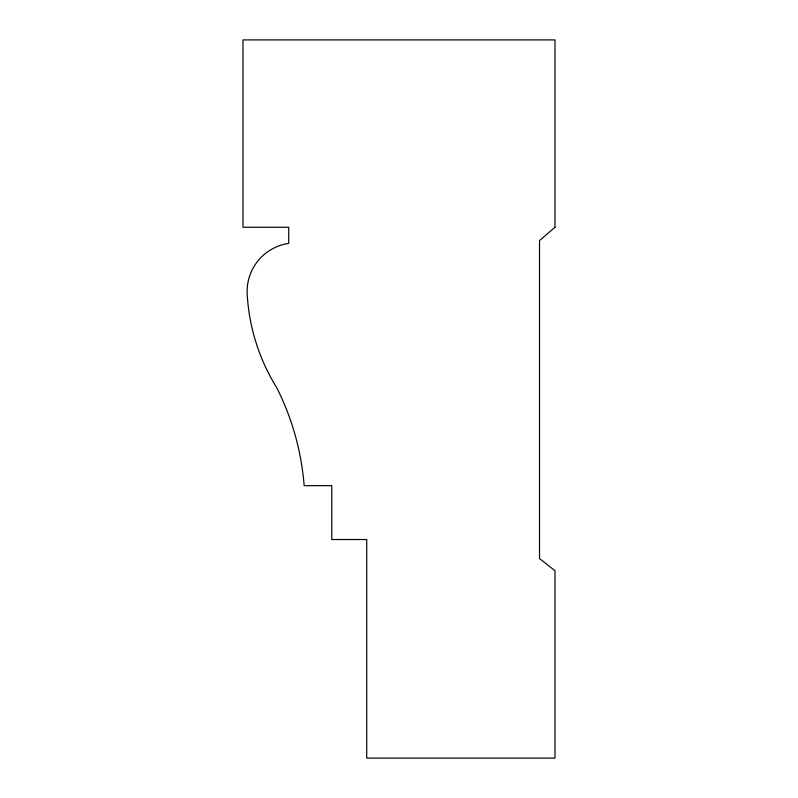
<?xml version="1.0" encoding="UTF-8"?>
<svg xmlns="http://www.w3.org/2000/svg" width="798" height="798" viewBox="0 0 798 798"><rect width="100%" height="100%" fill="white"/><g stroke="black" fill="none" stroke-linecap="round" stroke-linejoin="round"><path stroke-width="1.2" d="M554.999 227.26L539.518 240.577L539.518 558.52L554.999 570.74L554.999 758.1L366.721 758.1L366.721 539.518L331.759 539.518L331.759 485.663L304.148 485.663A263.051 263.051 0 0 0 276.707 387.648A198.153 198.153 0 0 1 247.26 295.36A48.588 48.588 0 0 1 288.726 243.41L288.726 227.26L243.001 227.26L243.001 39.9L554.999 39.9L554.999 227.26"/></g></svg>
